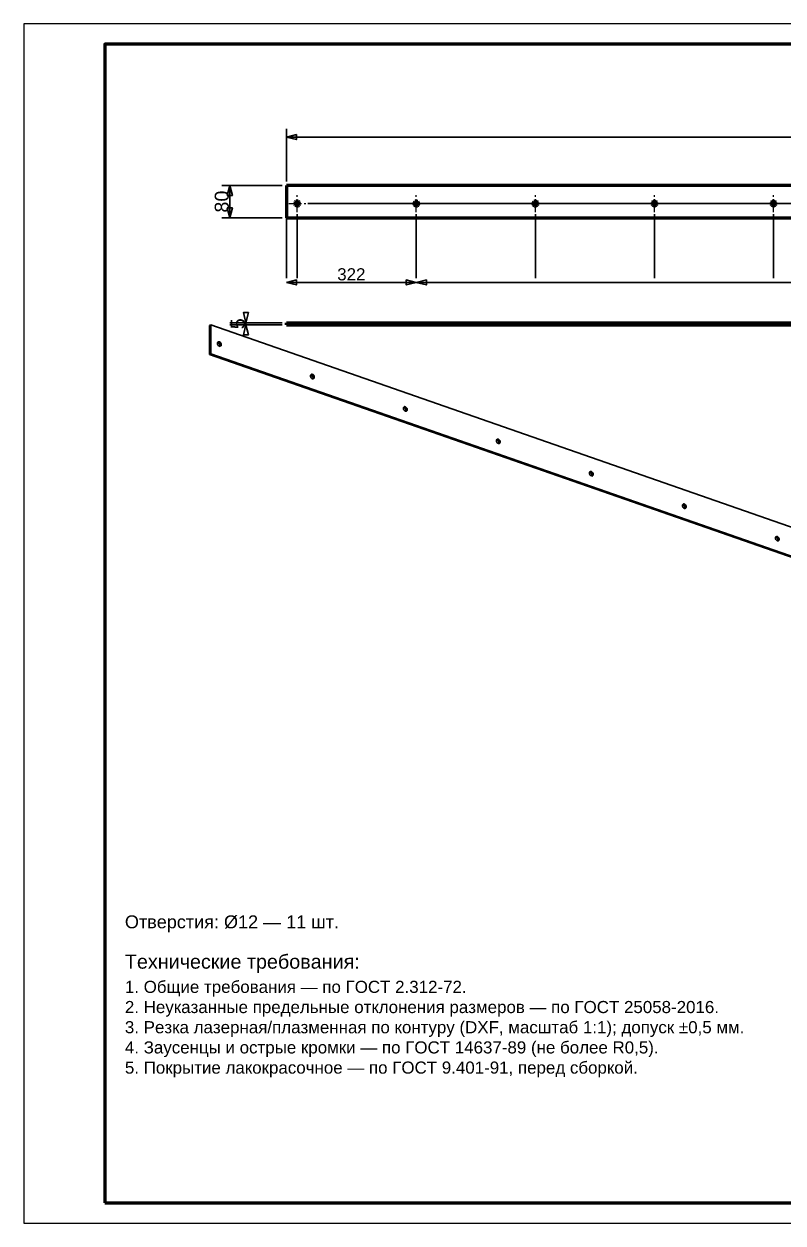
# Model space of a CAD drawing. Header units: millimetres. Extents: x 0 to 420, y 0 to 297.
# Drawn here: x 0 to 188.1, y 0 to 297 of the extents above; entities that cross this region are included whole.
import ezdxf
from ezdxf.enums import TextEntityAlignment as Align

# ---------------------------------------------------------------- set-up
doc = ezdxf.new("R2010")
doc.units = ezdxf.units.MM
doc.linetypes.add('CENTER', pattern=[5.08, 3.175, -0.635, 0.635, -0.635])
doc.linetypes.add('DASHED', pattern=[1.524, 1.27, -0.254])
doc.styles.add('GOST', font='Arial')

msp = doc.modelspace()

# ---------------------------------------------------------------- linework, layer by layer
at = {"color": 7, "lineweight": 35}
for p, q in [((65, 258), (65, 271)), ((65, 269), (365.4, 269)), ((64, 257), (49, 257)), ((51, 249), (51, 257)), ((70.3, 252.5), (380.4, 252.5)), ((99.8, 252.5), (380.4, 252.5)), ((129.3, 252.5), (380.4, 252.5)), ((158.8, 252.5), (380.4, 252.5)), ((67.7, 249.9), (67.7, 234)), ((97.2, 249.9), (97.2, 234)), ((126.7, 249.9), (126.7, 234)), ((156.2, 249.9), (156.2, 234)), ((185.7, 249.9), (185.7, 234)), ((64, 249), (49, 249)), ((65, 249), (65, 234)), ((65, 234), (65, 235)), ((97.2, 234), (97.2, 235)), ((97.2, 234), (97.2, 235)), ((65, 233), (97.2, 233)), ((97.2, 233), (333.2, 233)), ((64, 223), (51, 223)), ((55, 222.5), (55, 223)), ((64, 222.5), (51, 222.5))]:
    msp.add_line(p, q, dxfattribs=at)
at = {"color": 1, "lineweight": 70}
for p, q in [((365.4, 257), (65, 257)), ((65, 257), (65, 249)), ((67.13, 252.69), (67.1, 252.5)), ((67.1, 252.5), (67.13, 252.31)), ((67.21, 252.85), (67.13, 252.69)), ((67.35, 252.99), (67.21, 252.85)), ((67.51, 253.07), (67.35, 252.99)), ((67.7, 253.1), (67.51, 253.07)), ((67.89, 253.07), (67.7, 253.1)), ((68.05, 252.99), (67.89, 253.07)), ((68.19, 252.85), (68.05, 252.99)), ((68.27, 252.69), (68.19, 252.85)), ((68.3, 252.5), (68.27, 252.69)), ((68.27, 252.31), (68.3, 252.5)), ((96.63, 252.69), (96.6, 252.5)), ((96.6, 252.5), (96.63, 252.31)), ((96.71, 252.85), (96.63, 252.69)), ((96.85, 252.99), (96.71, 252.85)), ((97.01, 253.07), (96.85, 252.99)), ((97.2, 253.1), (97.01, 253.07)), ((97.39, 253.07), (97.2, 253.1)), ((97.55, 252.99), (97.39, 253.07)), ((97.69, 252.85), (97.55, 252.99)), ((97.77, 252.69), (97.69, 252.85)), ((97.8, 252.5), (97.77, 252.69)), ((97.77, 252.31), (97.8, 252.5)), ((126.13, 252.69), (126.1, 252.5)), ((126.1, 252.5), (126.13, 252.31)), ((126.21, 252.85), (126.13, 252.69)), ((126.35, 252.99), (126.21, 252.85)), ((126.51, 253.07), (126.35, 252.99)), ((126.7, 253.1), (126.51, 253.07)), ((126.89, 253.07), (126.7, 253.1)), ((127.05, 252.99), (126.89, 253.07)), ((127.19, 252.85), (127.05, 252.99)), ((127.27, 252.69), (127.19, 252.85)), ((127.3, 252.5), (127.27, 252.69)), ((127.27, 252.31), (127.3, 252.5)), ((155.63, 252.69), (155.6, 252.5)), ((155.6, 252.5), (155.63, 252.31)), ((155.71, 252.85), (155.63, 252.69)), ((155.85, 252.99), (155.71, 252.85)), ((156.01, 253.07), (155.85, 252.99)), ((156.2, 253.1), (156.01, 253.07)), ((156.39, 253.07), (156.2, 253.1)), ((156.55, 252.99), (156.39, 253.07)), ((156.69, 252.85), (156.55, 252.99)), ((156.77, 252.69), (156.69, 252.85)), ((156.8, 252.5), (156.77, 252.69)), ((156.77, 252.31), (156.8, 252.5)), ((185.13, 252.69), (185.1, 252.5)), ((185.1, 252.5), (185.13, 252.31)), ((185.21, 252.85), (185.13, 252.69)), ((185.35, 252.99), (185.21, 252.85)), ((185.51, 253.07), (185.35, 252.99)), ((185.7, 253.1), (185.51, 253.07)), ((185.89, 253.07), (185.7, 253.1)), ((186.05, 252.99), (185.89, 253.07)), ((186.19, 252.85), (186.05, 252.99)), ((186.27, 252.69), (186.19, 252.85)), ((186.3, 252.5), (186.27, 252.69)), ((186.27, 252.31), (186.3, 252.5)), ((67.13, 252.31), (67.21, 252.15)), ((67.21, 252.15), (67.35, 252.01)), ((67.35, 252.01), (67.51, 251.93)), ((67.51, 251.93), (67.7, 251.9)), ((67.7, 251.9), (67.89, 251.93)), ((67.89, 251.93), (68.05, 252.01)), ((68.05, 252.01), (68.19, 252.15)), ((68.19, 252.15), (68.27, 252.31)), ((96.63, 252.31), (96.71, 252.15)), ((96.71, 252.15), (96.85, 252.01)), ((96.85, 252.01), (97.01, 251.93)), ((97.01, 251.93), (97.2, 251.9)), ((97.2, 251.9), (97.39, 251.93)), ((97.39, 251.93), (97.55, 252.01)), ((97.55, 252.01), (97.69, 252.15)), ((97.69, 252.15), (97.77, 252.31)), ((126.13, 252.31), (126.21, 252.15)), ((126.21, 252.15), (126.35, 252.01)), ((126.35, 252.01), (126.51, 251.93)), ((126.51, 251.93), (126.7, 251.9)), ((126.7, 251.9), (126.89, 251.93)), ((126.89, 251.93), (127.05, 252.01)), ((127.05, 252.01), (127.19, 252.15)), ((127.19, 252.15), (127.27, 252.31)), ((155.63, 252.31), (155.71, 252.15)), ((155.71, 252.15), (155.85, 252.01)), ((155.85, 252.01), (156.01, 251.93)), ((156.01, 251.93), (156.2, 251.9)), ((156.2, 251.9), (156.39, 251.93)), ((156.39, 251.93), (156.55, 252.01)), ((156.55, 252.01), (156.69, 252.15)), ((156.69, 252.15), (156.77, 252.31)), ((185.13, 252.31), (185.21, 252.15)), ((185.21, 252.15), (185.35, 252.01)), ((185.35, 252.01), (185.51, 251.93)), ((185.51, 251.93), (185.7, 251.9)), ((185.7, 251.9), (185.89, 251.93)), ((185.89, 251.93), (186.05, 252.01)), ((186.05, 252.01), (186.19, 252.15)), ((186.19, 252.15), (186.27, 252.31)), ((65, 249), (365.4, 249)), ((65, 222.5), (65, 223)), ((65, 223), (365.4, 223)), ((65, 222.5), (365.4, 222.5))]:
    msp.add_line(p, q, dxfattribs=at)
at = {"color": 5, "linetype": 'DASHED', "lineweight": 35}
for p, q in [((365.4, 257), (65, 257)), ((65, 257), (65, 249)), ((67.1, 252.5), (67.13, 252.69)), ((67.13, 252.31), (67.1, 252.5)), ((67.13, 252.69), (67.21, 252.85)), ((67.21, 252.85), (67.35, 252.99)), ((67.35, 252.99), (67.51, 253.07)), ((67.51, 253.07), (67.7, 253.1)), ((67.7, 253.1), (67.89, 253.07)), ((67.89, 253.07), (68.05, 252.99)), ((68.05, 252.99), (68.19, 252.85)), ((68.19, 252.85), (68.27, 252.69)), ((68.27, 252.69), (68.3, 252.5)), ((68.3, 252.5), (68.27, 252.31)), ((96.6, 252.5), (96.63, 252.69)), ((96.63, 252.31), (96.6, 252.5)), ((96.63, 252.69), (96.71, 252.85)), ((96.71, 252.85), (96.85, 252.99)), ((96.85, 252.99), (97.01, 253.07)), ((97.01, 253.07), (97.2, 253.1)), ((97.2, 253.1), (97.39, 253.07)), ((97.39, 253.07), (97.55, 252.99)), ((97.55, 252.99), (97.69, 252.85)), ((97.69, 252.85), (97.77, 252.69)), ((97.77, 252.69), (97.8, 252.5)), ((97.8, 252.5), (97.77, 252.31)), ((126.1, 252.5), (126.13, 252.69)), ((126.13, 252.31), (126.1, 252.5)), ((126.13, 252.69), (126.21, 252.85)), ((126.21, 252.85), (126.35, 252.99)), ((126.35, 252.99), (126.51, 253.07)), ((126.51, 253.07), (126.7, 253.1)), ((126.7, 253.1), (126.89, 253.07)), ((126.89, 253.07), (127.05, 252.99)), ((127.05, 252.99), (127.19, 252.85)), ((127.19, 252.85), (127.27, 252.69)), ((127.27, 252.69), (127.3, 252.5)), ((127.3, 252.5), (127.27, 252.31)), ((155.6, 252.5), (155.63, 252.69)), ((155.63, 252.31), (155.6, 252.5)), ((155.63, 252.69), (155.71, 252.85)), ((155.71, 252.85), (155.85, 252.99)), ((155.85, 252.99), (156.01, 253.07)), ((156.01, 253.07), (156.2, 253.1)), ((156.2, 253.1), (156.39, 253.07)), ((156.39, 253.07), (156.55, 252.99)), ((156.55, 252.99), (156.69, 252.85)), ((156.69, 252.85), (156.77, 252.69)), ((156.77, 252.69), (156.8, 252.5)), ((156.8, 252.5), (156.77, 252.31)), ((185.1, 252.5), (185.13, 252.69)), ((185.13, 252.31), (185.1, 252.5)), ((185.13, 252.69), (185.21, 252.85)), ((185.21, 252.85), (185.35, 252.99)), ((185.35, 252.99), (185.51, 253.07)), ((185.51, 253.07), (185.7, 253.1)), ((185.7, 253.1), (185.89, 253.07)), ((185.89, 253.07), (186.05, 252.99)), ((186.05, 252.99), (186.19, 252.85)), ((186.19, 252.85), (186.27, 252.69)), ((186.27, 252.69), (186.3, 252.5)), ((186.3, 252.5), (186.27, 252.31)), ((67.21, 252.15), (67.13, 252.31)), ((67.35, 252.01), (67.21, 252.15)), ((67.51, 251.93), (67.35, 252.01)), ((67.7, 251.9), (67.51, 251.93)), ((67.89, 251.93), (67.7, 251.9)), ((68.05, 252.01), (67.89, 251.93)), ((68.19, 252.15), (68.05, 252.01)), ((68.27, 252.31), (68.19, 252.15)), ((96.71, 252.15), (96.63, 252.31)), ((96.85, 252.01), (96.71, 252.15)), ((97.01, 251.93), (96.85, 252.01)), ((97.2, 251.9), (97.01, 251.93)), ((97.39, 251.93), (97.2, 251.9)), ((97.55, 252.01), (97.39, 251.93)), ((97.69, 252.15), (97.55, 252.01)), ((97.77, 252.31), (97.69, 252.15)), ((126.21, 252.15), (126.13, 252.31)), ((126.35, 252.01), (126.21, 252.15)), ((126.51, 251.93), (126.35, 252.01)), ((126.7, 251.9), (126.51, 251.93)), ((126.89, 251.93), (126.7, 251.9)), ((127.05, 252.01), (126.89, 251.93)), ((127.19, 252.15), (127.05, 252.01)), ((127.27, 252.31), (127.19, 252.15)), ((155.71, 252.15), (155.63, 252.31)), ((155.85, 252.01), (155.71, 252.15)), ((156.01, 251.93), (155.85, 252.01)), ((156.2, 251.9), (156.01, 251.93)), ((156.39, 251.93), (156.2, 251.9)), ((156.55, 252.01), (156.39, 251.93)), ((156.69, 252.15), (156.55, 252.01)), ((156.77, 252.31), (156.69, 252.15)), ((185.21, 252.15), (185.13, 252.31)), ((185.35, 252.01), (185.21, 252.15)), ((185.51, 251.93), (185.35, 252.01)), ((185.7, 251.9), (185.51, 251.93)), ((185.89, 251.93), (185.7, 251.9)), ((186.05, 252.01), (185.89, 251.93)), ((186.19, 252.15), (186.05, 252.01)), ((186.27, 252.31), (186.19, 252.15)), ((65, 249), (365.4, 249)), ((365.4, 223), (65, 223)), ((65, 222.5), (65, 223)), ((67.12, 223), (67.1, 223)), ((67.1, 223), (67.1, 223)), ((67.1, 223), (67.12, 223)), ((67.13, 223), (67.12, 223)), ((67.12, 223), (67.16, 223)), ((67.16, 223), (67.13, 223)), ((67.19, 223), (67.16, 223)), ((67.16, 223), (67.23, 223)), ((67.23, 223), (67.19, 223)), ((67.28, 223), (67.23, 223)), ((67.23, 223), (67.33, 223)), ((67.33, 223), (67.28, 223)), ((67.38, 223), (67.33, 223)), ((67.33, 223), (67.44, 223)), ((67.44, 223), (67.38, 223)), ((67.5, 223), (67.44, 223)), ((67.44, 223), (67.57, 223)), ((67.57, 223), (67.5, 223)), ((67.63, 223), (67.57, 223)), ((67.57, 223), (67.7, 223)), ((67.7, 223), (67.63, 223)), ((67.7, 223), (67.83, 223)), ((67.77, 223), (67.7, 223)), ((67.83, 223), (67.77, 223)), ((67.83, 223), (67.96, 223)), ((67.9, 223), (67.83, 223)), ((67.96, 223), (67.9, 223)), ((67.96, 223), (68.07, 223)), ((68.02, 223), (67.96, 223)), ((68.07, 223), (68.02, 223)), ((68.07, 223), (68.17, 223)), ((68.12, 223), (68.07, 223)), ((68.17, 223), (68.12, 223)), ((68.17, 223), (68.24, 223)), ((68.21, 223), (68.17, 223)), ((68.24, 223), (68.21, 223)), ((68.24, 223), (68.28, 223)), ((68.27, 223), (68.24, 223)), ((68.28, 223), (68.27, 223)), ((68.28, 223), (68.3, 223)), ((68.3, 223), (68.28, 223)), ((68.3, 223), (68.3, 223)), ((96.62, 223), (96.6, 223)), ((96.6, 223), (96.6, 223)), ((96.6, 223), (96.62, 223)), ((96.63, 223), (96.62, 223)), ((96.62, 223), (96.66, 223)), ((96.66, 223), (96.63, 223)), ((96.69, 223), (96.66, 223)), ((96.66, 223), (96.73, 223)), ((96.73, 223), (96.69, 223)), ((96.78, 223), (96.73, 223)), ((96.73, 223), (96.83, 223)), ((96.83, 223), (96.78, 223)), ((96.88, 223), (96.83, 223)), ((96.83, 223), (96.94, 223)), ((96.94, 223), (96.88, 223)), ((97, 223), (96.94, 223)), ((96.94, 223), (97.07, 223)), ((97.07, 223), (97, 223)), ((97.13, 223), (97.07, 223)), ((97.07, 223), (97.2, 223)), ((97.2, 223), (97.13, 223)), ((97.2, 223), (97.33, 223)), ((97.27, 223), (97.2, 223)), ((97.33, 223), (97.27, 223)), ((97.33, 223), (97.46, 223)), ((97.4, 223), (97.33, 223)), ((97.46, 223), (97.4, 223)), ((97.46, 223), (97.57, 223)), ((97.52, 223), (97.46, 223)), ((97.57, 223), (97.52, 223)), ((97.57, 223), (97.67, 223)), ((97.62, 223), (97.57, 223)), ((97.67, 223), (97.62, 223)), ((97.67, 223), (97.74, 223)), ((97.71, 223), (97.67, 223)), ((97.74, 223), (97.71, 223)), ((97.74, 223), (97.78, 223)), ((97.77, 223), (97.74, 223)), ((97.78, 223), (97.77, 223)), ((97.78, 223), (97.8, 223)), ((97.8, 223), (97.78, 223)), ((97.8, 223), (97.8, 223)), ((126.12, 223), (126.1, 223)), ((126.1, 223), (126.1, 223)), ((126.1, 223), (126.12, 223)), ((126.13, 223), (126.12, 223)), ((126.12, 223), (126.16, 223)), ((126.16, 223), (126.13, 223)), ((126.19, 223), (126.16, 223)), ((126.16, 223), (126.23, 223)), ((126.23, 223), (126.19, 223)), ((126.28, 223), (126.23, 223)), ((126.23, 223), (126.33, 223)), ((126.33, 223), (126.28, 223)), ((126.38, 223), (126.33, 223)), ((126.33, 223), (126.44, 223)), ((126.44, 223), (126.38, 223)), ((126.5, 223), (126.44, 223)), ((126.44, 223), (126.57, 223)), ((126.57, 223), (126.5, 223)), ((126.63, 223), (126.57, 223)), ((126.57, 223), (126.7, 223)), ((126.7, 223), (126.63, 223)), ((126.7, 223), (126.83, 223)), ((126.77, 223), (126.7, 223)), ((126.83, 223), (126.77, 223)), ((126.83, 223), (126.96, 223)), ((126.9, 223), (126.83, 223)), ((126.96, 223), (126.9, 223)), ((126.96, 223), (127.07, 223)), ((127.02, 223), (126.96, 223)), ((127.07, 223), (127.02, 223)), ((127.07, 223), (127.17, 223)), ((127.12, 223), (127.07, 223)), ((127.17, 223), (127.12, 223)), ((127.17, 223), (127.24, 223)), ((127.21, 223), (127.17, 223)), ((127.24, 223), (127.21, 223)), ((127.24, 223), (127.28, 223)), ((127.27, 223), (127.24, 223)), ((127.28, 223), (127.27, 223)), ((127.28, 223), (127.3, 223)), ((127.3, 223), (127.28, 223)), ((127.3, 223), (127.3, 223)), ((155.62, 223), (155.6, 223)), ((155.6, 223), (155.6, 223)), ((155.6, 223), (155.62, 223)), ((155.63, 223), (155.62, 223)), ((155.62, 223), (155.66, 223)), ((155.66, 223), (155.63, 223)), ((155.69, 223), (155.66, 223)), ((155.66, 223), (155.73, 223)), ((155.73, 223), (155.69, 223)), ((155.78, 223), (155.73, 223)), ((155.73, 223), (155.83, 223)), ((155.83, 223), (155.78, 223)), ((155.88, 223), (155.83, 223)), ((155.83, 223), (155.94, 223)), ((155.94, 223), (155.88, 223)), ((156, 223), (155.94, 223)), ((155.94, 223), (156.07, 223)), ((156.07, 223), (156, 223)), ((156.13, 223), (156.07, 223)), ((156.07, 223), (156.2, 223)), ((156.2, 223), (156.13, 223)), ((156.2, 223), (156.33, 223)), ((156.27, 223), (156.2, 223)), ((156.33, 223), (156.27, 223)), ((156.33, 223), (156.46, 223)), ((156.4, 223), (156.33, 223)), ((156.46, 223), (156.4, 223)), ((156.46, 223), (156.57, 223)), ((156.52, 223), (156.46, 223)), ((156.57, 223), (156.52, 223)), ((156.57, 223), (156.67, 223)), ((156.62, 223), (156.57, 223)), ((156.67, 223), (156.62, 223)), ((156.67, 223), (156.74, 223)), ((156.71, 223), (156.67, 223)), ((156.74, 223), (156.71, 223)), ((156.74, 223), (156.78, 223)), ((156.77, 223), (156.74, 223)), ((156.78, 223), (156.77, 223)), ((156.78, 223), (156.8, 223)), ((156.8, 223), (156.78, 223)), ((156.8, 223), (156.8, 223)), ((185.12, 223), (185.1, 223)), ((185.1, 223), (185.1, 223)), ((185.1, 223), (185.12, 223)), ((185.13, 223), (185.12, 223)), ((185.12, 223), (185.16, 223)), ((185.16, 223), (185.13, 223)), ((185.19, 223), (185.16, 223)), ((185.16, 223), (185.23, 223)), ((185.23, 223), (185.19, 223)), ((185.28, 223), (185.23, 223)), ((185.23, 223), (185.33, 223)), ((185.33, 223), (185.28, 223)), ((185.38, 223), (185.33, 223)), ((185.33, 223), (185.44, 223)), ((185.44, 223), (185.38, 223)), ((185.5, 223), (185.44, 223)), ((185.44, 223), (185.57, 223)), ((185.57, 223), (185.5, 223)), ((185.63, 223), (185.57, 223)), ((185.57, 223), (185.7, 223)), ((185.7, 223), (185.63, 223)), ((185.7, 223), (185.83, 223)), ((185.77, 223), (185.7, 223)), ((185.83, 223), (185.77, 223)), ((185.83, 223), (185.96, 223)), ((185.9, 223), (185.83, 223)), ((185.96, 223), (185.9, 223)), ((185.96, 223), (186.07, 223)), ((186.02, 223), (185.96, 223)), ((186.07, 223), (186.02, 223)), ((186.07, 223), (186.17, 223)), ((186.12, 223), (186.07, 223)), ((186.17, 223), (186.12, 223)), ((186.17, 223), (186.24, 223)), ((186.21, 223), (186.17, 223)), ((186.24, 223), (186.21, 223)), ((186.24, 223), (186.28, 223)), ((186.27, 223), (186.24, 223)), ((186.28, 223), (186.27, 223)), ((186.28, 223), (186.3, 223)), ((186.3, 223), (186.28, 223)), ((186.3, 223), (186.3, 223)), ((365.4, 222.5), (65, 222.5)), ((67.12, 222.5), (67.1, 222.5)), ((67.1, 222.5), (67.1, 222.5)), ((67.1, 222.5), (67.12, 222.5)), ((67.16, 222.5), (67.12, 222.5)), ((67.12, 222.5), (67.13, 222.5)), ((67.13, 222.5), (67.16, 222.5)), ((67.23, 222.5), (67.16, 222.5)), ((67.16, 222.5), (67.19, 222.5)), ((67.19, 222.5), (67.23, 222.5)), ((67.33, 222.5), (67.23, 222.5)), ((67.23, 222.5), (67.28, 222.5)), ((67.28, 222.5), (67.33, 222.5)), ((67.44, 222.5), (67.33, 222.5)), ((67.33, 222.5), (67.38, 222.5)), ((67.38, 222.5), (67.44, 222.5)), ((67.57, 222.5), (67.44, 222.5)), ((67.44, 222.5), (67.5, 222.5)), ((67.5, 222.5), (67.57, 222.5)), ((67.7, 222.5), (67.57, 222.5)), ((67.57, 222.5), (67.63, 222.5)), ((67.63, 222.5), (67.7, 222.5)), ((67.7, 222.5), (67.77, 222.5)), ((67.83, 222.5), (67.7, 222.5)), ((67.77, 222.5), (67.83, 222.5)), ((67.83, 222.5), (67.9, 222.5)), ((67.96, 222.5), (67.83, 222.5)), ((67.9, 222.5), (67.96, 222.5)), ((67.96, 222.5), (68.02, 222.5)), ((68.07, 222.5), (67.96, 222.5)), ((68.02, 222.5), (68.07, 222.5)), ((68.07, 222.5), (68.12, 222.5)), ((68.17, 222.5), (68.07, 222.5)), ((68.12, 222.5), (68.17, 222.5)), ((68.17, 222.5), (68.21, 222.5)), ((68.24, 222.5), (68.17, 222.5)), ((68.21, 222.5), (68.24, 222.5)), ((68.24, 222.5), (68.27, 222.5)), ((68.28, 222.5), (68.24, 222.5)), ((68.27, 222.5), (68.28, 222.5)), ((68.28, 222.5), (68.3, 222.5)), ((68.3, 222.5), (68.28, 222.5)), ((68.3, 222.5), (68.3, 222.5)), ((96.62, 222.5), (96.6, 222.5)), ((96.6, 222.5), (96.6, 222.5)), ((96.6, 222.5), (96.62, 222.5)), ((96.66, 222.5), (96.62, 222.5)), ((96.62, 222.5), (96.63, 222.5)), ((96.63, 222.5), (96.66, 222.5)), ((96.73, 222.5), (96.66, 222.5)), ((96.66, 222.5), (96.69, 222.5)), ((96.69, 222.5), (96.73, 222.5)), ((96.83, 222.5), (96.73, 222.5)), ((96.73, 222.5), (96.78, 222.5)), ((96.78, 222.5), (96.83, 222.5)), ((96.94, 222.5), (96.83, 222.5)), ((96.83, 222.5), (96.88, 222.5)), ((96.88, 222.5), (96.94, 222.5)), ((97.07, 222.5), (96.94, 222.5)), ((96.94, 222.5), (97, 222.5)), ((97, 222.5), (97.07, 222.5)), ((97.2, 222.5), (97.07, 222.5)), ((97.07, 222.5), (97.13, 222.5)), ((97.13, 222.5), (97.2, 222.5)), ((97.2, 222.5), (97.27, 222.5)), ((97.33, 222.5), (97.2, 222.5)), ((97.27, 222.5), (97.33, 222.5)), ((97.33, 222.5), (97.4, 222.5)), ((97.46, 222.5), (97.33, 222.5)), ((97.4, 222.5), (97.46, 222.5)), ((97.46, 222.5), (97.52, 222.5)), ((97.57, 222.5), (97.46, 222.5)), ((97.52, 222.5), (97.57, 222.5)), ((97.57, 222.5), (97.62, 222.5)), ((97.67, 222.5), (97.57, 222.5)), ((97.62, 222.5), (97.67, 222.5)), ((97.67, 222.5), (97.71, 222.5)), ((97.74, 222.5), (97.67, 222.5)), ((97.71, 222.5), (97.74, 222.5)), ((97.74, 222.5), (97.77, 222.5)), ((97.78, 222.5), (97.74, 222.5)), ((97.77, 222.5), (97.78, 222.5)), ((97.78, 222.5), (97.8, 222.5)), ((97.8, 222.5), (97.78, 222.5)), ((97.8, 222.5), (97.8, 222.5)), ((126.12, 222.5), (126.1, 222.5)), ((126.1, 222.5), (126.1, 222.5)), ((126.1, 222.5), (126.12, 222.5)), ((126.16, 222.5), (126.12, 222.5)), ((126.12, 222.5), (126.13, 222.5)), ((126.13, 222.5), (126.16, 222.5)), ((126.23, 222.5), (126.16, 222.5)), ((126.16, 222.5), (126.19, 222.5)), ((126.19, 222.5), (126.23, 222.5)), ((126.33, 222.5), (126.23, 222.5)), ((126.23, 222.5), (126.28, 222.5)), ((126.28, 222.5), (126.33, 222.5)), ((126.44, 222.5), (126.33, 222.5)), ((126.33, 222.5), (126.38, 222.5)), ((126.38, 222.5), (126.44, 222.5)), ((126.57, 222.5), (126.44, 222.5)), ((126.44, 222.5), (126.5, 222.5)), ((126.5, 222.5), (126.57, 222.5)), ((126.7, 222.5), (126.57, 222.5)), ((126.57, 222.5), (126.63, 222.5)), ((126.63, 222.5), (126.7, 222.5)), ((126.7, 222.5), (126.77, 222.5)), ((126.83, 222.5), (126.7, 222.5)), ((126.77, 222.5), (126.83, 222.5)), ((126.83, 222.5), (126.9, 222.5)), ((126.96, 222.5), (126.83, 222.5)), ((126.9, 222.5), (126.96, 222.5)), ((126.96, 222.5), (127.02, 222.5)), ((127.07, 222.5), (126.96, 222.5)), ((127.02, 222.5), (127.07, 222.5)), ((127.07, 222.5), (127.12, 222.5)), ((127.17, 222.5), (127.07, 222.5)), ((127.12, 222.5), (127.17, 222.5)), ((127.17, 222.5), (127.21, 222.5)), ((127.24, 222.5), (127.17, 222.5)), ((127.21, 222.5), (127.24, 222.5)), ((127.24, 222.5), (127.27, 222.5)), ((127.28, 222.5), (127.24, 222.5)), ((127.27, 222.5), (127.28, 222.5)), ((127.28, 222.5), (127.3, 222.5)), ((127.3, 222.5), (127.28, 222.5)), ((127.3, 222.5), (127.3, 222.5)), ((155.62, 222.5), (155.6, 222.5)), ((155.6, 222.5), (155.6, 222.5)), ((155.6, 222.5), (155.62, 222.5)), ((155.66, 222.5), (155.62, 222.5)), ((155.62, 222.5), (155.63, 222.5)), ((155.63, 222.5), (155.66, 222.5)), ((155.73, 222.5), (155.66, 222.5)), ((155.66, 222.5), (155.69, 222.5)), ((155.69, 222.5), (155.73, 222.5)), ((155.83, 222.5), (155.73, 222.5)), ((155.73, 222.5), (155.78, 222.5)), ((155.78, 222.5), (155.83, 222.5)), ((155.94, 222.5), (155.83, 222.5)), ((155.83, 222.5), (155.88, 222.5)), ((155.88, 222.5), (155.94, 222.5)), ((156.07, 222.5), (155.94, 222.5)), ((155.94, 222.5), (156, 222.5)), ((156, 222.5), (156.07, 222.5)), ((156.2, 222.5), (156.07, 222.5)), ((156.07, 222.5), (156.13, 222.5)), ((156.13, 222.5), (156.2, 222.5)), ((156.2, 222.5), (156.27, 222.5)), ((156.33, 222.5), (156.2, 222.5)), ((156.27, 222.5), (156.33, 222.5)), ((156.33, 222.5), (156.4, 222.5)), ((156.46, 222.5), (156.33, 222.5)), ((156.4, 222.5), (156.46, 222.5)), ((156.46, 222.5), (156.52, 222.5)), ((156.57, 222.5), (156.46, 222.5)), ((156.52, 222.5), (156.57, 222.5)), ((156.57, 222.5), (156.62, 222.5)), ((156.67, 222.5), (156.57, 222.5)), ((156.62, 222.5), (156.67, 222.5)), ((156.67, 222.5), (156.71, 222.5)), ((156.74, 222.5), (156.67, 222.5)), ((156.71, 222.5), (156.74, 222.5)), ((156.74, 222.5), (156.77, 222.5)), ((156.78, 222.5), (156.74, 222.5)), ((156.77, 222.5), (156.78, 222.5)), ((156.78, 222.5), (156.8, 222.5)), ((156.8, 222.5), (156.78, 222.5)), ((156.8, 222.5), (156.8, 222.5)), ((185.12, 222.5), (185.1, 222.5)), ((185.1, 222.5), (185.1, 222.5)), ((185.1, 222.5), (185.12, 222.5)), ((185.16, 222.5), (185.12, 222.5)), ((185.12, 222.5), (185.13, 222.5)), ((185.13, 222.5), (185.16, 222.5)), ((185.23, 222.5), (185.16, 222.5)), ((185.16, 222.5), (185.19, 222.5)), ((185.19, 222.5), (185.23, 222.5)), ((185.33, 222.5), (185.23, 222.5)), ((185.23, 222.5), (185.28, 222.5)), ((185.28, 222.5), (185.33, 222.5)), ((185.44, 222.5), (185.33, 222.5)), ((185.33, 222.5), (185.38, 222.5)), ((185.38, 222.5), (185.44, 222.5)), ((185.57, 222.5), (185.44, 222.5)), ((185.44, 222.5), (185.5, 222.5)), ((185.5, 222.5), (185.57, 222.5)), ((185.7, 222.5), (185.57, 222.5)), ((185.57, 222.5), (185.63, 222.5)), ((185.63, 222.5), (185.7, 222.5)), ((185.7, 222.5), (185.77, 222.5)), ((185.83, 222.5), (185.7, 222.5)), ((185.77, 222.5), (185.83, 222.5)), ((185.83, 222.5), (185.9, 222.5)), ((185.96, 222.5), (185.83, 222.5)), ((185.9, 222.5), (185.96, 222.5)), ((185.96, 222.5), (186.02, 222.5)), ((186.07, 222.5), (185.96, 222.5)), ((186.02, 222.5), (186.07, 222.5)), ((186.07, 222.5), (186.12, 222.5)), ((186.17, 222.5), (186.07, 222.5)), ((186.12, 222.5), (186.17, 222.5)), ((186.17, 222.5), (186.21, 222.5)), ((186.24, 222.5), (186.17, 222.5)), ((186.21, 222.5), (186.24, 222.5)), ((186.24, 222.5), (186.27, 222.5)), ((186.28, 222.5), (186.24, 222.5)), ((186.27, 222.5), (186.28, 222.5)), ((186.28, 222.5), (186.3, 222.5)), ((186.3, 222.5), (186.28, 222.5)), ((186.3, 222.5), (186.3, 222.5))]:
    msp.add_line(p, q, dxfattribs=at)
at = {"color": 4, "linetype": 'CENTER', "lineweight": 25}
for p, q in [((65.6, 252.5), (69.8, 252.5)), ((67.7, 250.4), (67.7, 254.6)), ((95.1, 252.5), (99.3, 252.5)), ((97.2, 250.4), (97.2, 254.6)), ((124.6, 252.5), (128.8, 252.5)), ((126.7, 250.4), (126.7, 254.6)), ((154.1, 252.5), (158.3, 252.5)), ((156.2, 250.4), (156.2, 254.6)), ((183.6, 252.5), (187.8, 252.5)), ((185.7, 250.4), (185.7, 254.6))]:
    msp.add_line(p, q, dxfattribs=at)
at = {"color": 1, "lineweight": 35}
for p, q in [((46.31, 222.5), (46, 222.33)), ((46, 215.13), (46, 222.33)), ((46.31, 215.3), (46.31, 222.5)), ((46.31, 222.5), (280.89, 140.73)), ((47.97, 218.03), (47.95, 217.87)), ((47.95, 217.87), (47.98, 217.69)), ((48.03, 218.15), (47.97, 218.03)), ((47.98, 217.69), (48.04, 217.52)), ((48, 218.11), (48.14, 218.07)), ((48.13, 218.24), (48.03, 218.15)), ((48.04, 217.52), (48.15, 217.37)), ((48.21, 218.27), (48.13, 218.24)), ((48.14, 218.07), (48.27, 218)), ((48.15, 217.37), (48.28, 217.25)), ((48.3, 218.28), (48.21, 218.27)), ((48.27, 218), (48.38, 217.89)), ((48.28, 217.25), (48.42, 217.17)), ((48.39, 218.26), (48.3, 218.28)), ((48.38, 217.89), (48.48, 217.75)), ((48.48, 218.23), (48.39, 218.26)), ((48.42, 217.17), (48.57, 217.15)), ((48.57, 218.18), (48.48, 218.23)), ((48.48, 217.75), (48.54, 217.59)), ((48.57, 217.28), (48.52, 217.15)), ((48.54, 217.59), (48.57, 217.43)), ((48.65, 218.1), (48.57, 218.18)), ((48.57, 217.43), (48.57, 217.28)), ((48.57, 217.15), (48.71, 217.19)), ((48.73, 218.02), (48.65, 218.1)), ((48.71, 217.19), (48.77, 217.24)), ((48.79, 217.92), (48.73, 218.02)), ((48.77, 217.24), (48.83, 217.31)), ((48.84, 217.81), (48.79, 217.92)), ((48.83, 217.31), (48.87, 217.39)), ((48.87, 217.7), (48.84, 217.81)), ((48.89, 217.59), (48.87, 217.7)), ((48.87, 217.39), (48.89, 217.48)), ((48.89, 217.48), (48.89, 217.59)), ((46.31, 215.3), (46, 215.13)), ((280.57, 133.36), (46, 215.13)), ((280.89, 133.53), (46.31, 215.3)), ((71.01, 210), (70.99, 209.84)), ((70.99, 209.84), (71.01, 209.66)), ((71.07, 210.12), (71.01, 210)), ((71.01, 209.66), (71.08, 209.49)), ((71.04, 210.08), (71.17, 210.04)), ((71.17, 210.21), (71.07, 210.12)), ((71.08, 209.49), (71.18, 209.34)), ((71.25, 210.24), (71.17, 210.21)), ((71.17, 210.04), (71.3, 209.97)), ((71.18, 209.34), (71.31, 209.22)), ((71.33, 210.25), (71.25, 210.24)), ((71.3, 209.97), (71.42, 209.86)), ((71.31, 209.22), (71.46, 209.14)), ((71.42, 210.23), (71.33, 210.25)), ((71.52, 210.2), (71.42, 210.23)), ((71.42, 209.86), (71.51, 209.72)), ((71.46, 209.14), (71.61, 209.12)), ((71.51, 209.72), (71.58, 209.56)), ((71.6, 210.14), (71.52, 210.2)), ((71.6, 209.25), (71.56, 209.12)), ((71.58, 209.56), (71.61, 209.4)), ((71.69, 210.07), (71.6, 210.14)), ((71.61, 209.4), (71.6, 209.25)), ((71.61, 209.12), (71.74, 209.16)), ((71.76, 209.99), (71.69, 210.07)), ((71.74, 209.16), (71.81, 209.21)), ((71.83, 209.89), (71.76, 209.99)), ((71.81, 209.21), (71.86, 209.27)), ((71.88, 209.78), (71.83, 209.89)), ((71.86, 209.27), (71.9, 209.36)), ((71.91, 209.67), (71.88, 209.78)), ((71.9, 209.36), (71.92, 209.45)), ((71.92, 209.56), (71.91, 209.67)), ((71.92, 209.45), (71.92, 209.56)), ((94.04, 201.97), (94.02, 201.81)), ((94.11, 202.09), (94.04, 201.97)), ((94.08, 202.05), (94.21, 202.01)), ((94.2, 202.18), (94.11, 202.09)), ((94.28, 202.21), (94.2, 202.18)), ((94.21, 202.01), (94.34, 201.94)), ((94.37, 202.22), (94.28, 202.21)), ((94.46, 202.2), (94.37, 202.22)), ((94.55, 202.17), (94.46, 202.2)), ((94.64, 202.11), (94.55, 202.17)), ((94.72, 202.04), (94.64, 202.11)), ((94.8, 201.95), (94.72, 202.04)), ((94.02, 201.81), (94.05, 201.63)), ((94.05, 201.63), (94.12, 201.46)), ((94.12, 201.46), (94.22, 201.31)), ((94.22, 201.31), (94.35, 201.19)), ((94.34, 201.94), (94.45, 201.83)), ((94.35, 201.19), (94.49, 201.11)), ((94.45, 201.83), (94.55, 201.69)), ((94.49, 201.11), (94.64, 201.09)), ((94.55, 201.69), (94.62, 201.53)), ((94.64, 201.22), (94.6, 201.09)), ((94.62, 201.53), (94.65, 201.37)), ((94.65, 201.37), (94.64, 201.22)), ((94.64, 201.09), (94.78, 201.13)), ((94.78, 201.13), (94.85, 201.18)), ((94.86, 201.86), (94.8, 201.95)), ((94.85, 201.18), (94.9, 201.24)), ((94.91, 201.75), (94.86, 201.86)), ((94.9, 201.24), (94.94, 201.33)), ((94.94, 201.64), (94.91, 201.75)), ((94.96, 201.53), (94.94, 201.64)), ((94.94, 201.33), (94.96, 201.42)), ((94.96, 201.42), (94.96, 201.53)), ((117.08, 193.94), (117.06, 193.78)), ((117.06, 193.78), (117.08, 193.6)), ((117.14, 194.06), (117.08, 193.94)), ((117.08, 193.6), (117.15, 193.43)), ((117.11, 194.02), (117.24, 193.98)), ((117.24, 194.15), (117.14, 194.06)), ((117.15, 193.43), (117.26, 193.28)), ((117.32, 194.18), (117.24, 194.15)), ((117.24, 193.98), (117.37, 193.91)), ((117.26, 193.28), (117.38, 193.16)), ((117.4, 194.19), (117.32, 194.18)), ((117.37, 193.91), (117.49, 193.79)), ((117.38, 193.16), (117.53, 193.08)), ((117.49, 194.17), (117.4, 194.19)), ((117.59, 194.14), (117.49, 194.17)), ((117.49, 193.79), (117.59, 193.66)), ((117.53, 193.08), (117.68, 193.06)), ((117.68, 194.08), (117.59, 194.14)), ((117.59, 193.66), (117.65, 193.5)), ((117.68, 193.19), (117.63, 193.06)), ((117.65, 193.5), (117.68, 193.34)), ((117.76, 194.01), (117.68, 194.08)), ((117.68, 193.34), (117.68, 193.19)), ((117.68, 193.06), (117.81, 193.1)), ((117.83, 193.92), (117.76, 194.01)), ((117.81, 193.1), (117.88, 193.15)), ((117.9, 193.83), (117.83, 193.92)), ((117.88, 193.15), (117.93, 193.21)), ((117.95, 193.72), (117.9, 193.83)), ((117.93, 193.21), (117.97, 193.3)), ((117.98, 193.61), (117.95, 193.72)), ((117.97, 193.3), (117.99, 193.39)), ((117.99, 193.5), (117.98, 193.61)), ((117.99, 193.39), (117.99, 193.5)), ((140.11, 185.9), (140.09, 185.75)), ((140.09, 185.75), (140.12, 185.57)), ((140.18, 186.03), (140.11, 185.9)), ((140.12, 185.57), (140.19, 185.4)), ((140.15, 185.99), (140.28, 185.95)), ((140.28, 186.12), (140.18, 186.03)), ((140.19, 185.4), (140.29, 185.25)), ((140.35, 186.15), (140.28, 186.12)), ((140.28, 185.95), (140.41, 185.88)), ((140.29, 185.25), (140.42, 185.13)), ((140.44, 186.16), (140.35, 186.15)), ((140.41, 185.88), (140.53, 185.76)), ((140.42, 185.13), (140.56, 185.05)), ((140.53, 186.14), (140.44, 186.16)), ((140.62, 186.11), (140.53, 186.14)), ((140.53, 185.76), (140.62, 185.62)), ((140.56, 185.05), (140.71, 185.03)), ((140.71, 186.05), (140.62, 186.11)), ((140.62, 185.62), (140.69, 185.47)), ((140.71, 185.16), (140.67, 185.03)), ((140.69, 185.47), (140.72, 185.31)), ((140.8, 185.98), (140.71, 186.05)), ((140.72, 185.31), (140.71, 185.16)), ((140.71, 185.03), (140.85, 185.07)), ((140.87, 185.89), (140.8, 185.98)), ((140.85, 185.07), (140.92, 185.12)), ((140.93, 185.8), (140.87, 185.89)), ((140.92, 185.12), (140.97, 185.18)), ((140.98, 185.69), (140.93, 185.8)), ((140.97, 185.18), (141.01, 185.27)), ((141.02, 185.58), (140.98, 185.69)), ((141.01, 185.27), (141.03, 185.36)), ((141.03, 185.47), (141.02, 185.58)), ((141.03, 185.36), (141.03, 185.47)), ((163.15, 177.87), (163.13, 177.72)), ((163.13, 177.72), (163.16, 177.54)), ((163.21, 178), (163.15, 177.87)), ((163.16, 177.54), (163.22, 177.37)), ((163.18, 177.96), (163.31, 177.92)), ((163.31, 178.09), (163.21, 178)), ((163.22, 177.37), (163.33, 177.22)), ((163.39, 178.12), (163.31, 178.09)), ((163.31, 177.92), (163.44, 177.85)), ((163.33, 177.22), (163.46, 177.1)), ((163.48, 178.13), (163.39, 178.12)), ((163.44, 177.85), (163.56, 177.73)), ((163.46, 177.1), (163.6, 177.02)), ((163.57, 178.11), (163.48, 178.13)), ((163.56, 177.73), (163.66, 177.59)), ((163.66, 178.08), (163.57, 178.11)), ((163.6, 177.02), (163.75, 177)), ((163.75, 178.02), (163.66, 178.08)), ((163.66, 177.59), (163.72, 177.44)), ((163.75, 177.13), (163.7, 177)), ((163.72, 177.44), (163.75, 177.28)), ((163.83, 177.95), (163.75, 178.02)), ((163.75, 177.28), (163.75, 177.13)), ((163.75, 177), (163.89, 177.04)), ((163.91, 177.86), (163.83, 177.95)), ((163.89, 177.04), (163.95, 177.09)), ((163.97, 177.76), (163.91, 177.86)), ((163.95, 177.09), (164.01, 177.15)), ((164.02, 177.66), (163.97, 177.76)), ((164.01, 177.15), (164.04, 177.24)), ((164.05, 177.55), (164.02, 177.66)), ((164.04, 177.24), (164.06, 177.33)), ((164.07, 177.44), (164.05, 177.55)), ((164.06, 177.33), (164.07, 177.44)), ((186.19, 169.84), (186.17, 169.69)), ((186.17, 169.69), (186.19, 169.51)), ((186.25, 169.97), (186.19, 169.84)), ((186.19, 169.51), (186.26, 169.34)), ((186.22, 169.93), (186.35, 169.89)), ((186.35, 170.06), (186.25, 169.97)), ((186.26, 169.34), (186.36, 169.19)), ((186.43, 170.09), (186.35, 170.06)), ((186.35, 169.89), (186.48, 169.82)), ((186.51, 170.1), (186.43, 170.09)), ((186.48, 169.82), (186.6, 169.7)), ((186.6, 170.08), (186.51, 170.1)), ((186.69, 170.05), (186.6, 170.08)), ((186.6, 169.7), (186.69, 169.56)), ((186.78, 169.99), (186.69, 170.05)), ((186.69, 169.56), (186.76, 169.41)), ((186.76, 169.41), (186.79, 169.25)), ((186.87, 169.92), (186.78, 169.99)), ((186.94, 169.83), (186.87, 169.92)), ((187, 169.73), (186.94, 169.83)), ((187.05, 169.63), (187, 169.73)), ((187.09, 169.52), (187.05, 169.63)), ((187.08, 169.21), (187.1, 169.3)), ((187.1, 169.41), (187.09, 169.52)), ((187.1, 169.3), (187.1, 169.41)), ((186.36, 169.19), (186.49, 169.07)), ((186.49, 169.07), (186.63, 168.99)), ((186.63, 168.99), (186.79, 168.97)), ((186.78, 169.1), (186.74, 168.97)), ((186.79, 169.25), (186.78, 169.1)), ((186.79, 168.97), (186.92, 169.01)), ((186.92, 169.01), (186.99, 169.06)), ((186.99, 169.06), (187.04, 169.12)), ((187.04, 169.12), (187.08, 169.21))]:
    msp.add_line(p, q, dxfattribs=at)
at = {"color": 7, "lineweight": 25}
msp.add_lwpolyline([(0, 0), (420, 0), (420, 297), (0, 297)], close=True, dxfattribs=at)
at = {"color": 7, "lineweight": 70}
msp.add_lwpolyline([(20, 5), (415, 5), (415, 292), (20, 292)], close=True, dxfattribs=at)
at = {"color": 7, "lineweight": 35}
for points in [[(65, 269), (67.5, 268.38), (67.5, 269.62)], [(51, 257), (50.38, 254.5), (51.62, 254.5)], [(51, 249), (51.62, 251.5), (50.38, 251.5)], [(65, 233), (67.5, 232.37), (67.5, 233.62)], [(97.2, 233), (94.7, 233.62), (94.7, 232.37)], [(97.2, 233), (99.7, 232.37), (99.7, 233.62)], [(55, 223), (55.62, 225.5), (54.38, 225.5)], [(55, 222.5), (54.38, 220), (55.62, 220)]]:
    msp.add_lwpolyline(points, close=True, dxfattribs=at)

# ---------------------------------------------------------------- texts
at = {"color": 7, "style": 'GOST'}
for s, p in [('80', (49, 253)), ('5', (53, 222.75))]:
    msp.add_text(s, height=3.5, rotation=90, dxfattribs=at).set_placement(p, align=Align.MIDDLE)
msp.add_text('322', height=3, dxfattribs=at).set_placement((81.1, 235), align=Align.MIDDLE)
at = {"color": 6, "style": 'GOST'}
msp.add_text('Отверстия: Ø12 — 11 шт.', height=3.2, dxfattribs=at).set_placement((25, 73))
at = {"color": 3, "style": 'GOST'}
for s, height, p in [('Технические требования:', 3.5, (25, 63)), ('1. Общие требования — по ГОСТ 2.312-72.', 3, (25, 57)), ('2. Неуказанные предельные отклонения размеров — по ГОСТ 25058-2016.', 3, (25, 52)), ('3. Резка лазерная/плазменная по контуру (DXF, масштаб 1:1); допуск ±0,5 мм.', 3, (25, 47)), ('4. Заусенцы и острые кромки — по ГОСТ 14637-89 (не более R0,5).', 3, (25, 42)), ('5. Покрытие лакокрасочное — по ГОСТ 9.401-91, перед сборкой.', 3, (25, 37))]:
    msp.add_text(s, height=height, dxfattribs=at).set_placement(p)

doc.saveas('drawing.dxf')
